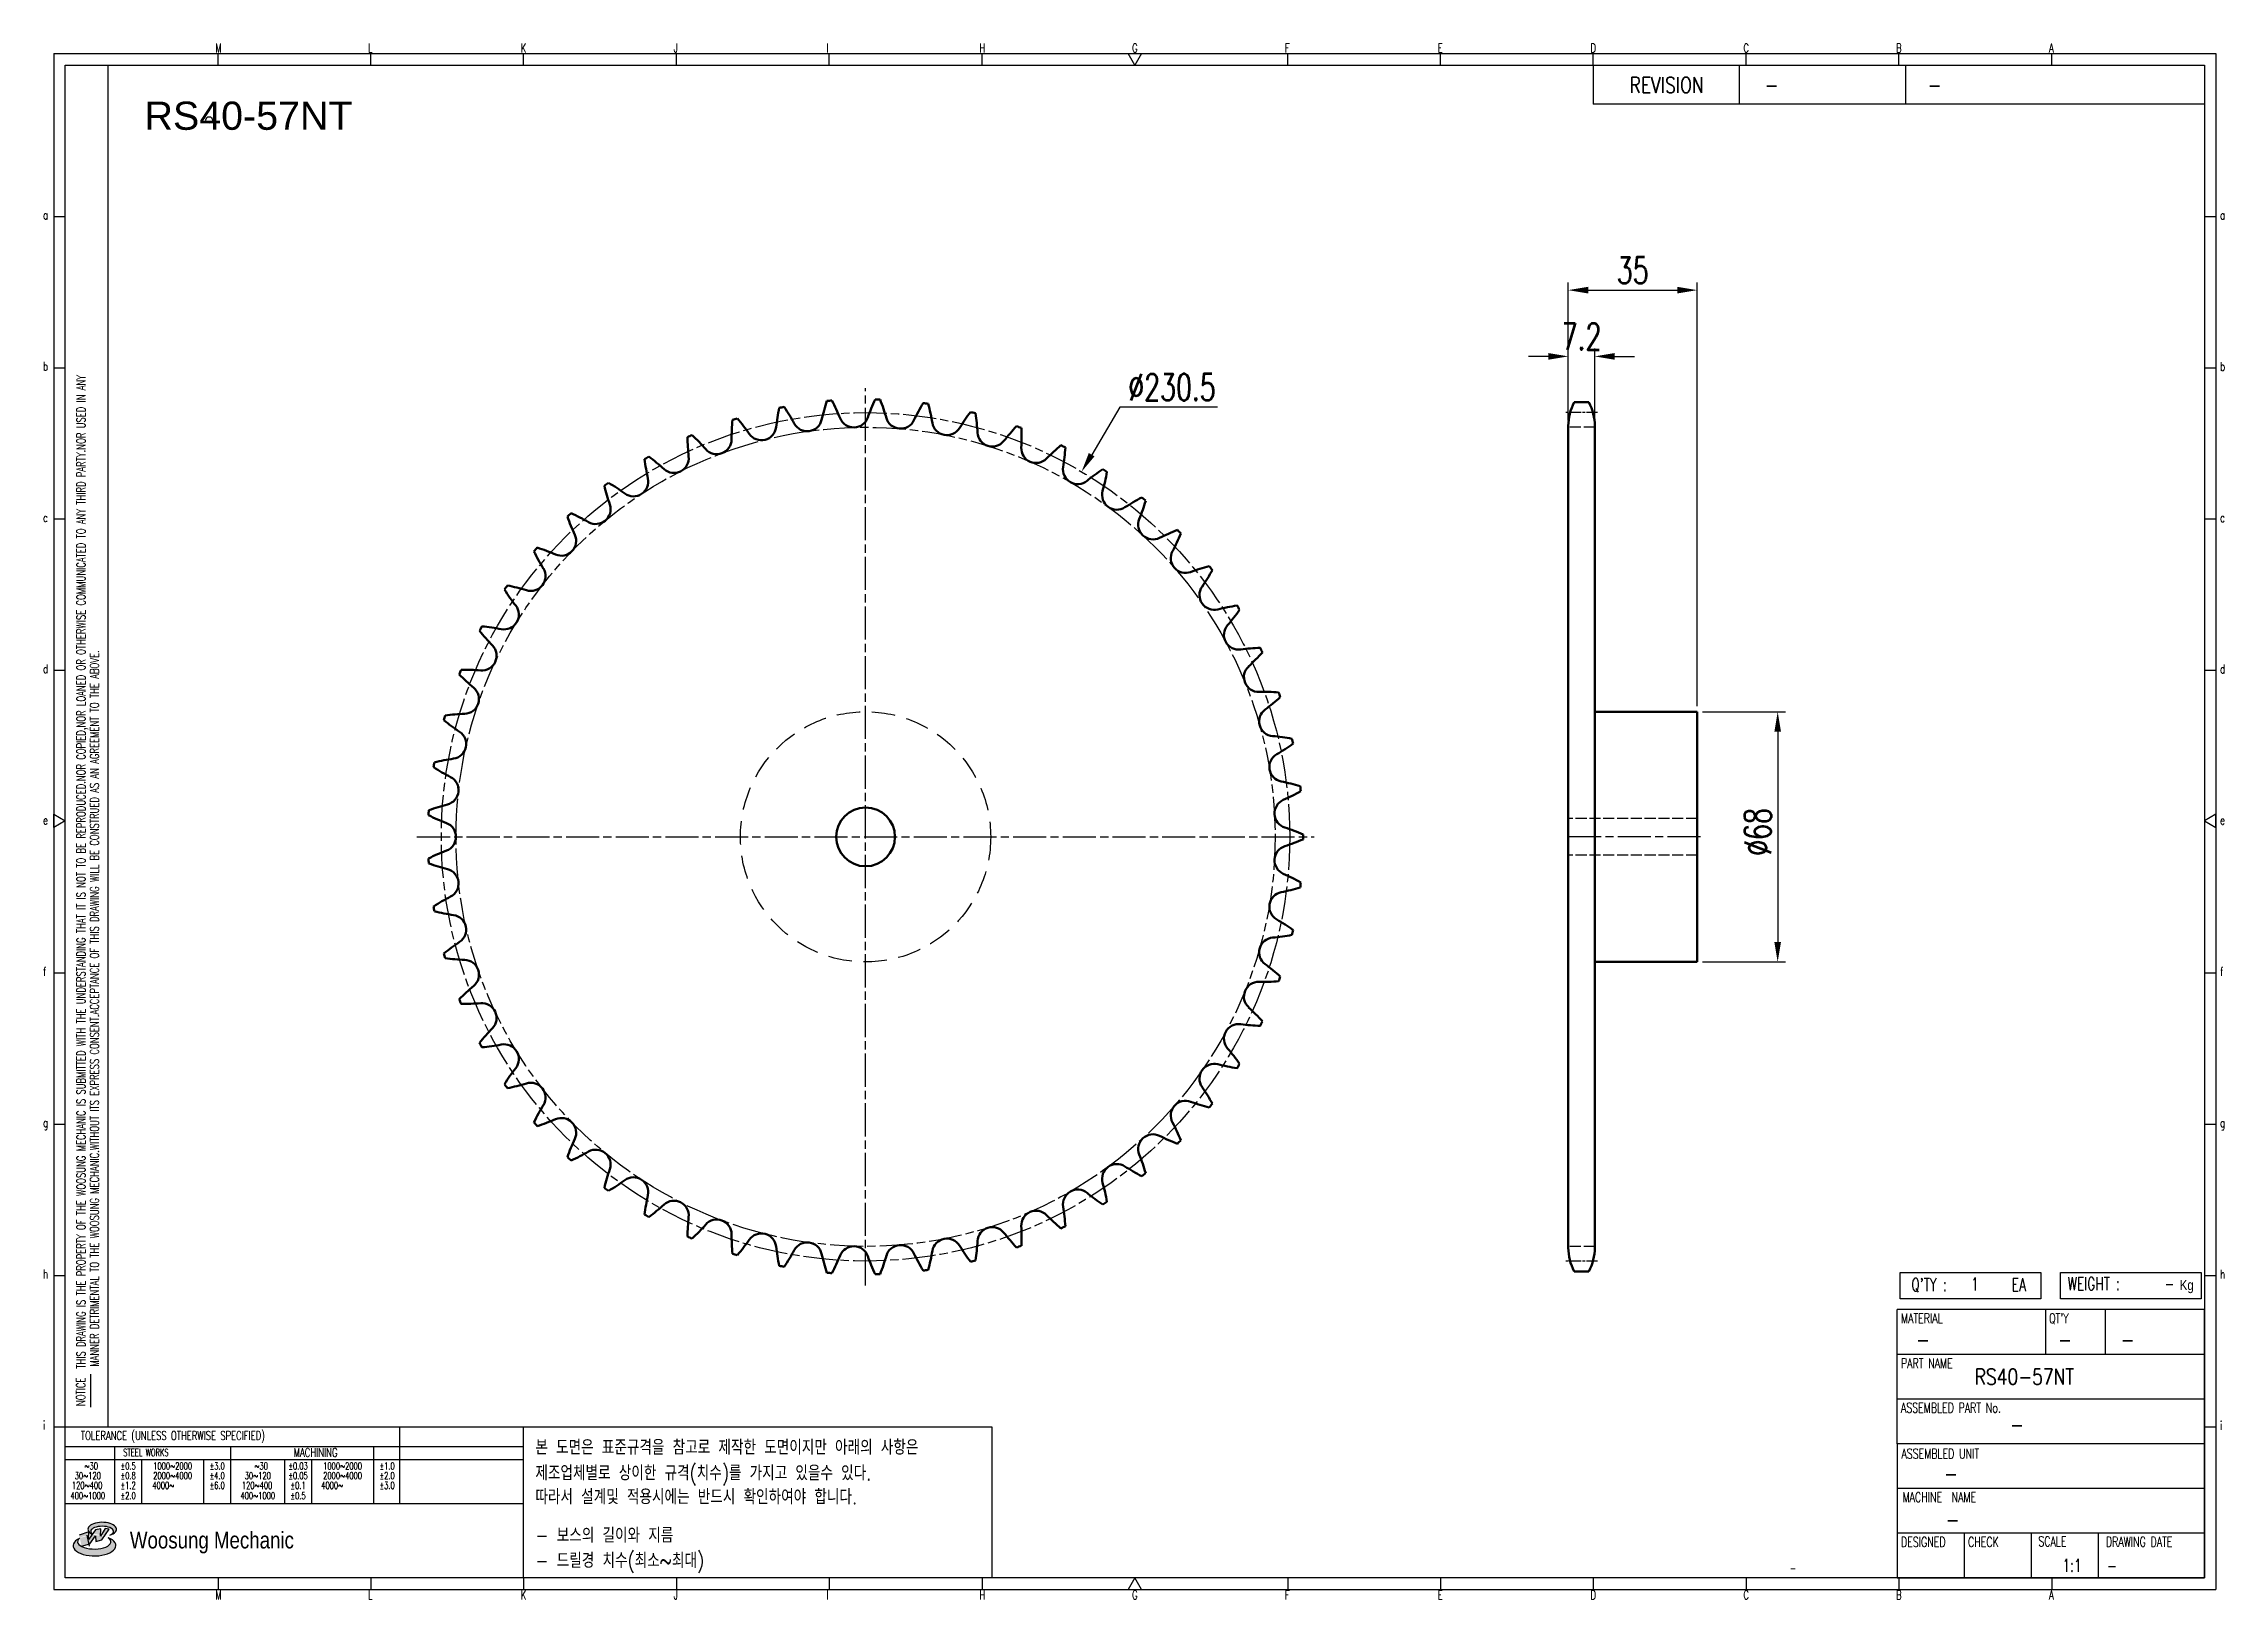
# Model space of a CAD drawing. Header units: millimetres. Extents: x 24040 to 24633, y 29 to 452.
import ezdxf
from ezdxf.enums import TextEntityAlignment as Align

# ---------------------------------------------------------------- set-up
doc = ezdxf.new("R2010")
doc.units = ezdxf.units.MM
for name, pattern in [('AM_ISO02W050', [7.5, 6, -1.5]), ('AM_ISO02W050x2', [3.75, 3, -0.75]), ('AM_ISO08W050', [18, 12, -1.5, 3, -1.5]), ('AM_ISO08W050x2', [9, 6, -0.75, 1.5, -0.75]), ('HIDDEN', [9.525, 6.35, -3.175])]:
    doc.linetypes.add(name, pattern=pattern)
for name, color, linetype, lineweight in [('AM_0N', 7, 'Continuous', 50), ('AM_3N', 6, 'AM_ISO02W050', 25), ('AM_7N', 4, 'AM_ISO08W050', 25)]:
    doc.layers.add(name, color=color, linetype=linetype, lineweight=lineweight)
for name, color, linetype in [('HL', 2, 'HIDDEN'), ('S-DIM', 7, 'Continuous'), ('TITLE', 7, 'Continuous'), ('도면레이아웃', 7, 'Continuous')]:
    doc.layers.add(name, color=color, linetype=linetype)
doc.styles.add('HAN', font='ROMANS.shx', dxfattribs={"width": 0.7, "bigfont": 'whgtxt.shx'})
doc.styles.add('HKD_ST2', font='romans.shx', dxfattribs={"width": 0.7, "height": 4, "bigfont": '@extfont2.shx'})
doc.styles.add('HSG', font='SIMPLEX.shx', dxfattribs={"width": 0.7, "bigfont": 'HSG.shx'})
doc.styles.add('ROMANS', font='romans.shx', dxfattribs={"width": 0.7, "bigfont": 'whgtxt.shx'})
doc.styles.add('SLDTEXTSTYLE4', font='arial.ttf', dxfattribs={"width": 0.8})
doc.styles.get("Standard").update_dxf_attribs({"font": 'arial.ttf'})
doc.dimstyles.new('APP16', dxfattribs={"dimscale": 3, "dimtxt": 2.4, "dimasz": 1.8, "dimexe": 0.7, "dimexo": 0.5, "dimgap": 0.6, "dimtad": 1, "dimtoh": 1, "dimdec": 1, "dimrnd": 0.01, "dimzin": 9, "dimdsep": 46, "dimtxsty": 'HSG', "dimcen": 0, "dimclrd": 1, "dimclre": 1, "dimclrt": 256, "dimazin": 2, "dimtp": 1, "dimtm": 1, "dimtfac": 0.5, "dimtdec": 1, "dimtofl": 0, "dimtmove": 0, "dimatfit": 3, "dimfxl": 0, "dimtvp": 1, "dimtolj": 2, "dimlwd": -1, "dimlwe": -1, "dimarcsym": 0})

# ---------------------------------------------------------------- blocks, each defined once
blk = doc.blocks.new('SUYWSHJH')
at = {"layer": '도면레이아웃'}
h = blk.add_hatch(color=10, dxfattribs=at)
h.paths.add_polyline_path([(1.544, 35.177), (1.554, 34.966), (1.779, 35.034), (2.054, 35.422), (1.908, 35.446), (1.728, 35.167), (1.741, 35.439), (1.547, 35.405), (1.292, 35.041), (1.295, 35.33), (0.943, 35.208), (1.03, 34.8), (1.336, 34.885)])
edge = h.paths.add_edge_path()
edge.add_ellipse((1.795, 35.421), major_axis=(-0.53, 0), ratio=0.487785, start_angle=122.36065, end_angle=403.39574)
edge.add_line((1.411, 35.244), (1.419, 35.261))
edge.add_ellipse((1.798, 35.344), major_axis=(-0.423, 0), ratio=0.444396, start_angle=131.58977, end_angle=386.19408, ccw=False)
edge = h.paths.add_edge_path()
edge.add_ellipse((1.512, 34.815), major_axis=(-0.793, 0), ratio=0.480113, start_angle=314.67633, end_angle=590.85213)
edge.add_ellipse((1.501, 34.958), major_axis=(-0.62, 0), ratio=0.43311, start_angle=331.7024, end_angle=574.42495, ccw=False)
for p, q in [((0, 90.118), (80.15, 90.118)), ((0, 90.118), (0, 33.191)), ((6.089, 89.693), (6.089, 90.118)), ((11.753, 89.693), (11.753, 90.118)), ((17.418, 89.693), (17.418, 90.118)), ((23.082, 89.693), (23.082, 90.118)), ((28.746, 89.693), (28.746, 90.118)), ((34.411, 89.693), (34.411, 90.118)), ((45.739, 89.693), (45.739, 90.118)), ((51.404, 89.693), (51.404, 90.118)), ((57.068, 89.693), (57.068, 90.118)), ((62.732, 89.693), (62.732, 90.118)), ((68.397, 89.693), (68.397, 90.118)), ((74.061, 89.693), (74.061, 90.118)), ((80.15, 90.118), (80.15, 33.191)), ((0, 84.085), (0.425, 84.085)), ((79.725, 84.085), (80.15, 84.085)), ((0, 78.478), (0.425, 78.478)), ((79.725, 78.478), (80.15, 78.478)), ((0, 72.87), (0.425, 72.87)), ((79.725, 72.87), (80.15, 72.87)), ((0, 67.262), (0.425, 67.262)), ((79.725, 67.262), (80.15, 67.262)), ((0, 56.047), (0.425, 56.047)), ((79.725, 56.047), (80.15, 56.047)), ((0, 50.439), (0.425, 50.439)), ((79.725, 50.439), (80.15, 50.439)), ((0, 44.832), (0.425, 44.832)), ((79.725, 44.832), (80.15, 44.832)), ((1.377, 39.947), (1.377, 41.174)), ((0, 39.224), (0.425, 39.224)), ((79.725, 39.224), (80.15, 39.224)), ((0, 33.191), (80.15, 33.191)), ((6.089, 33.616), (6.089, 33.191)), ((11.753, 33.616), (11.753, 33.191)), ((17.418, 33.616), (17.418, 33.191)), ((23.082, 33.616), (23.082, 33.191)), ((28.746, 33.616), (28.746, 33.191)), ((34.411, 33.616), (34.411, 33.191)), ((45.739, 33.616), (45.739, 33.191)), ((51.404, 33.616), (51.404, 33.191)), ((57.068, 33.616), (57.068, 33.191)), ((62.732, 33.616), (62.732, 33.191)), ((68.397, 33.616), (68.397, 33.191)), ((74.061, 33.616), (74.061, 33.191))]:
    blk.add_line(p, q)
at = {"color": 2}
for p, q in [((2.017, 39.224), (2.017, 89.693)), ((0.425, 39.224), (17.418, 39.224)), ((12.816, 39.224), (12.816, 36.382)), ((17.418, 33.616), (17.418, 39.224)), ((0.425, 38.487), (17.418, 38.487)), ((0.425, 38.012), (17.418, 38.012)), ((2.257, 38.487), (2.257, 36.382)), ((3.257, 38.012), (3.257, 36.382)), ((5.557, 38.012), (5.557, 36.382)), ((6.557, 38.5), (6.557, 36.382)), ((8.557, 38.012), (8.557, 36.382)), ((9.557, 38.026), (9.557, 36.382)), ((11.857, 38.487), (11.857, 36.382)), ((0.425, 36.382), (17.418, 36.382))]:
    blk.add_line(p, q, dxfattribs=at)
at = {"color": 6, "ltscale": 0.5}
for p, q in [((57.068, 89.693), (57.068, 88.246)), ((62.47, 89.693), (62.47, 88.246)), ((68.635, 89.693), (68.635, 88.246)), ((79.725, 88.246), (57.068, 88.246)), ((68.336, 38.59), (68.336, 43.563)), ((79.725, 43.563), (68.336, 43.563)), ((73.827, 43.563), (73.827, 41.905)), ((76.037, 43.563), (76.037, 41.905)), ((79.725, 38.59), (79.725, 43.563)), ((79.725, 41.905), (68.336, 41.905)), ((79.725, 40.248), (68.336, 40.248)), ((68.336, 38.59), (68.336, 33.616)), ((79.725, 38.59), (68.336, 38.59)), ((79.725, 33.616), (79.725, 38.59)), ((79.725, 36.932), (68.336, 36.932)), ((79.725, 35.274), (68.336, 35.274)), ((70.822, 33.616), (70.822, 35.274)), ((73.309, 33.616), (73.309, 35.274)), ((75.796, 33.616), (75.796, 35.274)), ((68.336, 33.616), (79.725, 33.616))]:
    blk.add_line(p, q, dxfattribs=at)
for points in [[(40.075, 89.693), (39.83, 90.118), (40.32, 90.118)], [(0.425, 89.693), (79.725, 89.693), (79.725, 33.616), (0.425, 33.616)], [(0.425, 61.679), (0, 61.433), (0, 61.924)], [(79.725, 61.679), (80.15, 61.433), (80.15, 61.924)], [(40.075, 33.616), (39.83, 33.191), (40.32, 33.191)]]:
    blk.add_lwpolyline(points, close=True)
at = {"layer": 'TITLE', "color": 20}
for p, q in [((68.449, 43.961), (68.449, 44.936)), ((68.449, 44.936), (73.654, 44.936)), ((73.654, 44.936), (73.654, 43.961)), ((74.39, 43.961), (74.39, 44.936)), ((74.39, 44.936), (79.595, 44.936)), ((79.595, 44.936), (79.595, 43.961)), ((73.654, 43.961), (68.449, 43.961)), ((79.595, 43.961), (74.39, 43.961))]:
    blk.add_line(p, q, dxfattribs=at)
at = {"layer": '도면레이아웃'}
for p, q in [((1.295, 35.33), (0.943, 35.208)), ((1.03, 34.8), (1.336, 34.885)), ((1.224, 35.208), (1.311, 34.8)), ((1.224, 35.208), (1.224, 35.208)), ((1.547, 35.405), (1.292, 35.041)), ((1.292, 35.041), (1.295, 35.33)), ((1.336, 34.885), (1.544, 35.177)), ((1.419, 35.261), (1.411, 35.244)), ((1.544, 35.177), (1.554, 34.966)), ((1.741, 35.439), (1.547, 35.405)), ((1.554, 34.966), (1.779, 35.034)), ((1.908, 35.446), (1.728, 35.167)), ((1.728, 35.167), (1.741, 35.439)), ((1.779, 35.034), (2.054, 35.422)), ((2.054, 35.422), (1.908, 35.446))]:
    blk.add_line(p, q, dxfattribs=at)
for centre, major_axis, ratio, start_param, end_param in [((1.795, 35.421), (-0.53, 0), 0.487785, 2.135596, 7.040584), ((1.512, 34.815), (-0.793, 0), 0.480113, 5.492138, 10.312315), ((1.501, 34.958), (-0.62, 0), 0.43311, 5.789299, 10.025607), ((1.798, 35.344), (-0.423, 0), 0.444396, 2.296675, 6.740358)]:
    blk.add_ellipse(centre, major_axis=major_axis, ratio=ratio, start_param=start_param, end_param=end_param, dxfattribs=at)
at = {"color": 4, "style": 'HKD_ST2', "width": 0.7}
for s, p in [('M', (5.988, 90.164)), ('L', (11.652, 90.164)), ('K', (17.316, 90.164)), ('J', (22.981, 90.164)), ('I', (28.645, 90.164)), ('H', (34.309, 90.164)), ('G', (39.974, 90.164)), ('F', (45.638, 90.164)), ('E', (51.302, 90.164)), ('D', (56.967, 90.164)), ('C', (62.631, 90.164)), ('B', (68.295, 90.164)), ('A', (73.96, 90.164)), ('a', (-0.395, 83.976)), ('a', (80.305, 83.97)), ('b', (-0.395, 78.368)), ('b', (80.305, 78.362)), ('c', (-0.395, 72.76)), ('c', (80.305, 72.754)), ('d', (-0.395, 67.153)), ('d', (80.305, 67.147)), ('e', (-0.395, 61.545)), ('e', (80.305, 61.539)), ('f', (-0.395, 55.937)), ('f', (80.305, 55.931)), ('g', (-0.395, 50.33)), ('g', (80.305, 50.324)), ('h', (-0.395, 44.722)), ('h', (80.305, 44.716)), ('i', (-0.395, 39.114)), ('i', (80.305, 39.108)), ('M', (5.988, 32.824)), ('L', (11.652, 32.824)), ('K', (17.316, 32.824)), ('J', (22.981, 32.824)), ('I', (28.645, 32.824)), ('H', (34.309, 32.824)), ('G', (39.974, 32.824)), ('F', (45.638, 32.824)), ('E', (51.302, 32.824)), ('D', (56.967, 32.824)), ('C', (62.631, 32.824)), ('B', (68.295, 32.824)), ('A', (73.96, 32.824))]:
    blk.add_text(s, height=0.326, dxfattribs=at).set_placement(p)
for s, height, style, width, p in [('REVISION', 0.5806, 'HAN', 0.8, (58.415, 88.664)), ('-', 0.581, 'HAN', 0.8, (63.426, 88.664)), ('-', 0.581, 'HAN', 0.8, (69.468, 88.664)), ("Q'TY : ", 0.4746, 'HKD_ST2', 0.7, (68.857, 44.253)), ('1', 0.475, 'HKD_ST2', 0.7, (71.071, 44.275)), ('EA', 0.4746, 'HKD_ST2', 0.7, (72.578, 44.253)), ('WEIGHT : ', 0.4746, 'HKD_ST2', 0.7, (74.65, 44.286)), ('-', 0.581, 'HAN', 0.8, (69.029, 42.157)), ('-', 0.581, 'HAN', 0.8, (74.289, 42.157)), ('-', 0.581, 'HAN', 0.8, (76.623, 42.157)), ('-', 0.581, 'HAN', 0.8, (72.515, 39.013)), ('-', 0.581, 'HAN', 0.8, (70.067, 37.189)), ('-', 0.581, 'HAN', 0.8, (70.126, 35.48)), ('1:1', 0.4746, 'HKD_ST2', 0.7, (74.458, 33.848)), ('-', 0.475, 'HKD_ST2', 0.7, (76.112, 33.837))]:
    blk.add_text(s, height=height, dxfattribs=dict(style=style, width=width)).set_placement(p)
at = {"color": 6, "style": 'HKD_ST2', "width": 0.7}
for s, p in [(' THIS DRAWING IS THE PROPERTY OF THE WOOSUNG MECHANIC IS SUBMITTED WITH THE UNDERSTANDING THAT IT IS NOT TO BE REPRODUCED.NOR COPIED,NOR LOANED OR OTHERWISE COMMUNICATED TO ANY THIRD PARTY.NOR USED IN ANY', (1.173, 41.217)), ('MANNER DETRIMENTAL TO THE WOOSUNG MECHANIC.WITHOUT ITS EXPRESS CONSENT.ACCEPTANCE OF THIS DRAWING WILL BE CONSTRUED AS AN AGREEMENT TO THE ABOVE.', (1.672, 41.447))]:
    blk.add_text(s, height=0.326266, rotation=90, dxfattribs=at).set_placement(p)
at = {"style": 'HKD_ST2', "width": 0.7}
blk.add_text('-', height=0.475, dxfattribs=at).set_placement((78.613, 44.286), align=Align.RIGHT)
at = {"color": 4, "style": 'HKD_ST2', "width": 0.7}
for s, height, p in [('MATERIAL', 0.3651, (68.474, 43.425)), ("QT'Y", 0.3651, (73.965, 43.425)), ('PART NAME', 0.3651, (68.474, 41.756)), ('ASSEMBLED PART No.', 0.36511, (68.474, 40.109)), ('ASSEMBLED UNIT', 0.36511, (68.49, 38.408)), ('MACHINE  NAME', 0.36511, (68.532, 36.794)), ('DESIGNED', 0.3651, (68.474, 35.136)), ('CHECK', 0.3651, (70.961, 35.136)), ('SCALE', 0.3651, (73.566, 35.153)), ('DRAWING DATE', 0.36511, (76.071, 35.141))]:
    blk.add_text(s, height=height, dxfattribs=at).set_placement(p, align=Align.TOP_LEFT)
at = {"style": 'HKD_ST2', "width": 0.7}
blk.add_text('NOTICE', height=0.3263, rotation=90, dxfattribs=at).set_placement((1.163, 39.988))
for s, height, style, width, p in [('TOLERANCE (UNLESS OTHERWISE SPECIFIED)', 0.32627, 'HKD_ST2', 0.7, (4.417, 38.896)), ('-', 0.326, 'ROMANS', 0.65, (64.469, 33.975))]:
    blk.add_text(s, height=height, dxfattribs=dict(style=style, width=width)).set_placement(p, align=Align.MIDDLE_CENTER)
at = {"color": 4, "style": 'HKD_ST2', "width": 0.7}
for s, height, p in [('STEEL WORKS', 0.26101, (3.416, 38.268)), ('MACHINING', 0.3263, (9.707, 38.27)), ('%%P0.5', 0.261, (2.757, 37.762)), ('%%P0.8', 0.261, (2.757, 37.411)), ('%%P3.0', 0.261, (6.057, 37.762)), ('%%P4.0', 0.261, (6.057, 37.411)), ('%%P0.03', 0.261, (9.057, 37.762)), ('%%P0.05', 0.261, (9.057, 37.411)), ('%%P1.0', 0.261, (12.357, 37.762)), ('%%P2.0', 0.261, (12.357, 37.411)), ('%%P1.2', 0.261, (2.757, 37.045)), ('%%P2.0', 0.261, (2.757, 36.67)), ('%%P6.0', 0.261, (6.057, 37.045)), ('%%P0.1', 0.261, (9.057, 37.045)), ('%%P0.5', 0.261, (9.057, 36.67)), ('%%P3.0', 0.261, (12.357, 37.045))]:
    blk.add_text(s, height=height, dxfattribs=at).set_placement(p, align=Align.MIDDLE)
for s, height, p in [('30%%126120', 0.261, (1.263, 37.411)), ('%%12630', 0.261, (1.389, 37.762)), ('2000%%1264000', 0.26101, (4.407, 37.411)), ('1000%%1262000', 0.26101, (4.407, 37.762)), ('30%%126120', 0.261, (7.563, 37.411)), ('%%12630', 0.261, (7.689, 37.762)), ('2000%%1264000', 0.26101, (10.707, 37.411)), ('1000%%1262000', 0.26101, (10.707, 37.762)), ('400%%1261000', 0.26101, (1.263, 36.67)), ('120%%126400', 0.26101, (1.237, 37.045)), ('4000%%126', 0.261, (4.061, 37.045)), ('400%%1261000', 0.26101, (7.563, 36.67)), ('120%%126400', 0.26101, (7.537, 37.045)), ('4000%%126', 0.261, (10.321, 37.045))]:
    blk.add_text(s, height=height, dxfattribs=at).set_placement(p, align=Align.MIDDLE_CENTER)
at = {"color": 1, "style": 'SLDTEXTSTYLE4', "width": 0.8}
blk.add_text('Woosung Mechanic', height=0.61957, dxfattribs=at).set_placement((2.822, 34.711))
at = {"layer": 'TITLE', "width": 0.8}
blk.add_text('Kg', height=0.3789, dxfattribs=at).set_placement((78.807, 44.286))
blk = doc.blocks.new('*D2')
at = {"layer": 'Defpoints', "color": 0, "transparency": 16777216}
for p in [(24322.16, 335.38), (24204.77, 136.96)]:
    blk.add_point(p, dxfattribs=at)
at = {"layer": 'S-DIM', "color": 1, "transparency": 16777216}
for p, q in [((24332.57, 352.97), (24324.91, 340.02)), ((24359.09, 352.97), (24332.57, 352.97))]:
    blk.add_line(p, q, dxfattribs=at)
blk.add_solid([(24324.13, 340.48), (24325.68, 339.57), (24322.16, 335.38)], dxfattribs=at)
at = {"layer": 'S-DIM', "transparency": 16777216, "insert": (24346.73, 358.37), "char_height": 7.2, "attachment_point": 5, "style": 'HSG'}
blk.add_mtext('\\A2;∅230.5', dxfattribs=at)
blk = doc.blocks.new('*D3')
at = {"layer": 'Defpoints', "color": 0, "transparency": 16777216}
for p in [(24461.63, 366.73), (24454.43, 347.85), (24461.63, 347.47)]:
    blk.add_point(p, dxfattribs=at)
at = {"layer": 'S-DIM', "color": 1, "transparency": 16777216}
for p, q in [((24454.43, 349.35), (24454.43, 368.83)), ((24461.63, 348.97), (24461.63, 368.83)), ((24449.03, 366.73), (24443.63, 366.73)), ((24467.03, 366.73), (24472.43, 366.73))]:
    blk.add_line(p, q, dxfattribs=at)
for points in [[(24449.03, 367.63), (24449.03, 365.83), (24454.43, 366.73)], [(24467.03, 367.63), (24467.03, 365.83), (24461.63, 366.73)]]:
    blk.add_solid(points, dxfattribs=at)
at = {"layer": 'S-DIM', "transparency": 16777216, "insert": (24458.03, 372.13), "char_height": 7.2, "attachment_point": 5, "style": 'HSG'}
blk.add_mtext('\\A2;7.2', dxfattribs=at)
blk = doc.blocks.new('*D4')
at = {"layer": 'Defpoints', "color": 0, "transparency": 16777216}
for p in [(24489.43, 384.73), (24454.43, 347.85), (24489.43, 270.17)]:
    blk.add_point(p, dxfattribs=at)
at = {"layer": 'S-DIM', "color": 1, "transparency": 16777216}
for p, q in [((24454.43, 349.35), (24454.43, 386.83)), ((24489.43, 271.67), (24489.43, 386.83)), ((24459.83, 384.73), (24484.03, 384.73))]:
    blk.add_line(p, q, dxfattribs=at)
for points in [[(24459.83, 385.63), (24459.83, 383.83), (24454.43, 384.73)], [(24484.03, 385.63), (24484.03, 383.83), (24489.43, 384.73)]]:
    blk.add_solid(points, dxfattribs=at)
at = {"layer": 'S-DIM', "transparency": 16777216, "insert": (24471.93, 390.13), "char_height": 7.2, "attachment_point": 5, "style": 'HSG'}
blk.add_mtext('\\A2;35', dxfattribs=at)
blk = doc.blocks.new('*D5')
at = {"layer": 'Defpoints', "color": 0, "transparency": 16777216}
for p in [(24489.43, 270.17), (24489.43, 202.17), (24511.33, 202.17)]:
    blk.add_point(p, dxfattribs=at)
at = {"layer": 'S-DIM', "color": 1, "transparency": 16777216}
for p, q in [((24490.93, 270.17), (24513.43, 270.17)), ((24511.33, 264.77), (24511.33, 207.57)), ((24490.93, 202.17), (24513.43, 202.17))]:
    blk.add_line(p, q, dxfattribs=at)
for points in [[(24510.43, 264.77), (24512.23, 264.77), (24511.33, 270.17)], [(24510.43, 207.57), (24512.23, 207.57), (24511.33, 202.17)]]:
    blk.add_solid(points, dxfattribs=at)
at = {"layer": 'S-DIM', "transparency": 16777216, "insert": (24505.93, 237.51), "char_height": 7.2, "attachment_point": 5, "rotation": 90, "style": 'HSG'}
blk.add_mtext('\\A2;%%c68', dxfattribs=at)

msp = doc.modelspace()

# ---------------------------------------------------------------- linework, layer by layer
at = {"color": 4}
msp.add_lwpolyline([(24170.54, 75.88), (24297.81, 75.88), (24297.81, 34.77), (24170.54, 34.77)], close=True, dxfattribs=at)
msp.add_circle((24085.11, 430.97), 0.886)
at = {"layer": 'AM_0N'}
for p, q in [((24456.05, 354.25), (24460.02, 354.25)), ((24454.43, 347.85), (24454.43, 124.5)), ((24461.63, 347.85), (24461.63, 124.5)), ((24461.63, 270.17), (24489.43, 270.17)), ((24489.43, 270.17), (24489.43, 202.17)), ((24461.63, 202.17), (24489.43, 202.17)), ((24456.05, 118.1), (24460.02, 118.1))]:
    msp.add_line(p, q, dxfattribs=at)
msp.add_circle((24263.46, 236.17), 8, dxfattribs=at)
for centre, radius, start, end in [((24263.46, 236.17), 118.91, 107.04149, 107.69535), ((24185.76, 313.37), 56.29, 35, 40.4132), ((24295.06, 341.04), 56.29, 168.00785, 173.42105), ((24263.46, 236.17), 118.91, 100.7257, 101.37956), ((24194.72, 321.44), 56.29, 28.68421, 34.09742), ((24306.4, 336.93), 56.29, 161.69206, 167.10526), ((24263.46, 236.17), 118.91, 94.40992, 95.06377), ((24204.52, 328.49), 56.29, 22.36842, 27.78163), ((24260.28, 351.44), 4.01, 202.36842, 340.78947), ((24317.23, 331.6), 56.29, 155.37627, 160.78947), ((24263.46, 236.17), 118.91, 88.09413, 88.74798), ((24215.03, 334.41), 56.29, 16.05263, 21.46584), ((24272.98, 351.09), 4.01, 196.05263, 334.47368), ((24327.4, 325.1), 56.29, 149.06048, 154.47368), ((24263.46, 236.17), 118.91, 81.77834, 82.43219), ((24226.14, 339.14), 56.29, 9.73684, 15.15005), ((24336.79, 317.53), 56.29, 142.74469, 148.15789), ((24263.46, 236.17), 118.91, 75.46255, 76.1164), ((24237.69, 342.62), 56.29, 3.42105, 8.83426), ((24467.93, 347.85), 13.5, 151.70092, 180), ((24448.13, 347.85), 13.5, 0, 28.29908), ((24263.46, 236.17), 118.91, 113.35728, 114.01114), ((24271.36, 345.41), 56.29, 180.63943, 186.05263), ((24177.74, 304.35), 56.29, 41.31579, 46.72899), ((24223.03, 344.16), 4.01, 221.31579, 359.73684), ((24283.33, 343.88), 56.29, 174.32364, 179.73684), ((24235.15, 347.95), 4.01, 215, 353.42105), ((24247.62, 350.39), 4.01, 208.68421, 347.10526), ((24285.57, 349.34), 4.01, 189.73684, 328.15789), ((24297.88, 346.22), 4.01, 183.42105, 321.84211), ((24345.3, 308.97), 56.29, 136.4289, 141.84211), ((24263.46, 236.17), 118.91, 69.14676, 69.80061), ((24249.56, 344.81), 56.29, 357.10526, 2.51847), ((24263.46, 236.17), 118.91, 119.67307, 120.32693), ((24259.29, 345.62), 56.29, 186.95522, 192.36842), ((24170.76, 294.5), 56.29, 47.63158, 53.04478), ((24211.4, 339.06), 4.01, 227.63158, 6.05263), ((24309.78, 341.77), 4.01, 177.10526, 315.52632), ((24352.81, 299.52), 56.29, 130.11311, 135.52632), ((24263.46, 236.17), 118.91, 62.83097, 63.48482), ((24261.59, 345.68), 56.29, 350.78947, 356.20268), ((24263.46, 236.17), 118.91, 125.98886, 126.64272), ((24164.9, 283.95), 56.29, 53.94737, 59.36057), ((24200.39, 332.7), 4.01, 233.94737, 12.36842), ((24321.12, 336.03), 4.01, 170.78947, 309.21053), ((24359.24, 289.31), 56.29, 123.79732, 129.21053), ((24273.65, 345.22), 56.29, 344.47368, 349.88689), ((24263.46, 236.17), 118.91, 56.51518, 57.16903), ((24190.16, 325.18), 4.01, 240.26316, 18.68421), ((24247.28, 344.5), 56.29, 193.27101, 198.68421), ((24331.75, 329.08), 4.01, 164.47368, 302.89474), ((24364.5, 278.45), 56.29, 117.48153, 122.89474), ((24285.59, 343.44), 56.29, 338.15789, 343.5711), ((24263.46, 236.17), 118.91, 50.19939, 50.85324), ((24263.46, 236.17), 118.91, 132.30465, 132.95851), ((24235.46, 342.06), 56.29, 199.5868, 205), ((24160.25, 272.82), 56.29, 60.26316, 65.67636), ((24341.56, 321.01), 4.01, 158.15789, 296.57895), ((24263.46, 236.17), 118.91, 138.62044, 139.2743), ((24156.84, 261.24), 56.29, 66.57895, 71.99215), ((24180.81, 316.58), 4.01, 246.57895, 25), ((24368.54, 267.08), 56.29, 111.16574, 116.57895), ((24297.25, 340.36), 56.29, 331.84211, 337.25531), ((24263.46, 236.17), 118.91, 43.8836, 44.53745), ((24172.47, 307), 4.01, 252.89474, 31.31579), ((24223.98, 338.34), 56.29, 205.90258, 211.31579), ((24350.42, 311.9), 4.01, 151.84211, 290.26316), ((24371.3, 255.33), 56.29, 104.84995, 110.26316), ((24308.51, 336.01), 56.29, 325.52632, 330.93952), ((24263.46, 236.17), 118.91, 37.56781, 38.22166), ((24263.46, 236.17), 118.91, 144.93623, 145.59008), ((24212.98, 333.37), 56.29, 212.21837, 217.63158), ((24154.73, 249.36), 56.29, 72.89474, 78.30794), ((24358.22, 301.88), 4.01, 145.52632, 283.94737), ((24165.23, 296.56), 4.01, 259.21053, 37.63158), ((24372.76, 243.35), 56.29, 98.53416, 103.94737), ((24319.22, 330.45), 56.29, 319.21053, 324.62373), ((24263.46, 236.17), 118.91, 31.25202, 31.90587), ((24263.46, 236.17), 118.91, 151.25202, 151.90587), ((24202.6, 327.23), 56.29, 218.53416, 223.94737), ((24153.94, 237.32), 56.29, 79.21053, 84.62373), ((24364.87, 291.05), 4.01, 139.21053, 277.63158), ((24159.18, 285.38), 4.01, 265.52632, 43.94737), ((24372.88, 231.29), 56.29, 92.21837, 97.63158), ((24329.25, 323.74), 56.29, 312.89474, 318.30794), ((24263.46, 236.17), 118.91, 24.93623, 25.59008), ((24263.46, 236.17), 118.91, 157.56781, 158.22166), ((24192.95, 319.98), 56.29, 224.84995, 230.26316), ((24154.48, 225.27), 56.29, 85.52632, 90.93952), ((24370.3, 279.56), 4.01, 132.89474, 271.31579), ((24154.4, 273.61), 4.01, 271.84211, 50.26316), ((24371.68, 219.28), 56.29, 85.90258, 91.31579), ((24338.49, 315.97), 56.29, 306.57895, 311.99215), ((24263.46, 236.17), 118.91, 18.62044, 19.2743), ((24263.46, 236.17), 118.91, 163.8836, 164.53745), ((24184.16, 311.72), 56.29, 231.16574, 236.57895), ((24156.34, 213.34), 56.29, 91.84211, 97.25531), ((24374.42, 267.55), 4.01, 126.57895, 265), ((24150.94, 261.39), 4.01, 278.15789, 56.57895), ((24369.17, 207.48), 56.29, 79.5868, 85), ((24346.81, 307.23), 56.29, 300.26316, 305.67636), ((24263.46, 236.17), 118.91, 12.30465, 12.95851), ((24263.46, 236.17), 118.91, 170.19939, 170.85324), ((24176.33, 302.53), 56.29, 237.48153, 242.89474), ((24159.5, 201.7), 56.29, 98.15789, 103.5711), ((24377.2, 255.15), 4.01, 120.26316, 258.68421), ((24148.85, 248.86), 4.01, 284.47368, 62.89474), ((24365.37, 196.02), 56.29, 73.27101, 78.68421), ((24263.46, 236.17), 118.91, 5.98886, 6.64272), ((24263.46, 236.17), 118.91, 176.51518, 177.16903), ((24163.92, 190.47), 56.29, 104.47368, 109.88689), ((24378.6, 242.52), 4.01, 113.94737, 252.36842), ((24354.12, 297.63), 56.29, 293.94737, 299.36057), ((24169.55, 292.55), 56.29, 243.79732, 249.21053), ((24148.15, 236.17), 4.01, 290.78947, 69.21053), ((24360.33, 185.05), 56.29, 66.95522, 72.36842), ((24169.55, 179.8), 56.29, 110.78947, 116.20268), ((24378.6, 229.82), 4.01, 107.63158, 246.05263), ((24360.33, 287.29), 56.29, 287.63158, 293.04478), ((24263.46, 236.17), 118.91, 359.67307, 0.32693), ((24263.46, 236.17), 118.91, 182.83097, 183.48482), ((24163.92, 281.87), 56.29, 250.11311, 255.52632), ((24148.85, 223.49), 4.01, 297.10526, 75.52632), ((24354.12, 174.71), 56.29, 60.63943, 66.05263), ((24176.33, 169.81), 56.29, 117.10526, 122.51847), ((24377.2, 217.19), 4.01, 101.31579, 239.73684), ((24365.37, 276.32), 56.29, 281.31579, 286.72899), ((24263.46, 236.17), 118.91, 353.35728, 354.01114), ((24263.46, 236.17), 118.91, 189.14676, 189.80061), ((24159.5, 270.64), 56.29, 256.4289, 261.84211), ((24150.94, 210.95), 4.01, 303.42105, 81.84211), ((24346.81, 165.11), 56.29, 54.32364, 59.73684), ((24184.16, 160.62), 56.29, 123.42105, 128.83426), ((24374.42, 204.79), 4.01, 95, 233.42105), ((24369.17, 264.87), 56.29, 275, 280.4132), ((24263.46, 236.17), 118.91, 347.04149, 347.69535), ((24263.46, 236.17), 118.91, 195.46255, 196.1164), ((24156.34, 259), 56.29, 262.74469, 268.15789), ((24154.4, 198.73), 4.01, 309.73684, 88.15789), ((24338.49, 156.37), 56.29, 48.00785, 53.42105), ((24192.95, 152.36), 56.29, 129.73684, 135.15005), ((24370.3, 192.78), 4.01, 88.68421, 227.10526), ((24371.68, 253.06), 56.29, 268.68421, 274.09742), ((24263.46, 236.17), 118.91, 340.7257, 341.37956), ((24263.46, 236.17), 118.91, 201.77834, 202.43219), ((24154.48, 247.08), 56.29, 269.06048, 274.47368), ((24159.18, 186.96), 4.01, 316.05263, 94.47368), ((24329.25, 148.6), 56.29, 41.69206, 47.10526), ((24202.6, 145.11), 56.29, 136.05263, 141.46584), ((24364.87, 181.29), 4.01, 82.36842, 220.78947), ((24372.88, 241.06), 56.29, 262.36842, 267.78163), ((24263.46, 236.17), 118.91, 334.40992, 335.06377), ((24263.46, 236.17), 118.91, 208.09413, 208.74798), ((24153.94, 235.02), 56.29, 275.37627, 280.78947), ((24165.23, 175.79), 4.01, 322.36842, 100.78947), ((24319.22, 141.9), 56.29, 35.37627, 40.78947), ((24212.98, 138.97), 56.29, 142.36842, 147.78163), ((24358.22, 170.47), 4.01, 76.05263, 214.47368), ((24372.76, 228.99), 56.29, 256.05263, 261.46584), ((24263.46, 236.17), 118.91, 328.09413, 328.74798), ((24263.46, 236.17), 118.91, 214.40992, 215.06377), ((24154.73, 222.98), 56.29, 281.69206, 287.10526), ((24172.47, 165.35), 4.01, 328.68421, 107.10526), ((24308.51, 136.33), 56.29, 29.06048, 34.47368), ((24223.98, 134), 56.29, 148.68421, 154.09742), ((24350.42, 160.44), 4.01, 69.73684, 208.15789), ((24371.3, 217.01), 56.29, 249.73684, 255.15005), ((24263.46, 236.17), 118.91, 321.77834, 322.43219), ((24263.46, 236.17), 118.91, 220.7257, 221.37956), ((24156.84, 211.1), 56.29, 288.00785, 293.42105), ((24180.81, 155.76), 4.01, 335, 113.42105), ((24341.56, 151.33), 4.01, 63.42105, 201.84211), ((24368.54, 205.26), 56.29, 243.42105, 248.83426), ((24297.25, 131.98), 56.29, 22.74469, 28.15789), ((24235.46, 130.28), 56.29, 155, 160.4132), ((24263.46, 236.17), 118.91, 227.04149, 227.69535), ((24160.25, 199.52), 56.29, 294.32364, 299.73684), ((24190.16, 147.16), 4.01, 341.31579, 119.73684), ((24285.59, 128.9), 56.29, 16.4289, 21.84211), ((24263.46, 236.17), 118.91, 315.46255, 316.1164), ((24247.28, 127.84), 56.29, 161.31579, 166.72899), ((24164.9, 188.39), 56.29, 300.63943, 306.05263), ((24200.39, 139.64), 4.01, 347.63158, 126.05263), ((24331.75, 143.26), 4.01, 57.10526, 195.52632), ((24364.5, 193.89), 56.29, 237.10526, 242.51847), ((24263.46, 236.17), 118.91, 309.14676, 309.80061), ((24263.46, 236.17), 118.91, 233.35728, 234.01114), ((24259.29, 126.72), 56.29, 167.63158, 173.04478), ((24211.4, 133.28), 4.01, 353.94737, 132.36842), ((24321.12, 136.31), 4.01, 50.78947, 189.21053), ((24359.24, 183.03), 56.29, 230.78947, 236.20268), ((24273.65, 127.12), 56.29, 10.11311, 15.52632), ((24263.46, 236.17), 118.91, 302.83097, 303.48482), ((24263.46, 236.17), 118.91, 239.67307, 240.32693), ((24170.76, 177.84), 56.29, 306.95522, 312.36842), ((24271.36, 126.93), 56.29, 173.94737, 179.36057), ((24177.74, 167.99), 56.29, 313.27101, 318.68421), ((24223.03, 128.18), 4.01, 0.26316, 138.68421), ((24309.78, 130.57), 4.01, 44.47368, 182.89474), ((24352.81, 172.82), 56.29, 224.47368, 229.88689), ((24263.46, 236.17), 118.91, 296.51518, 297.16903), ((24261.59, 126.66), 56.29, 3.79732, 9.21053), ((24263.46, 236.17), 118.91, 245.98886, 246.64272), ((24283.33, 128.46), 56.29, 180.26316, 185.67636), ((24185.76, 158.98), 56.29, 319.5868, 325), ((24235.15, 124.39), 4.01, 6.57895, 145), ((24295.06, 131.3), 56.29, 186.57895, 191.99215), ((24247.62, 121.95), 4.01, 12.89474, 151.31579), ((24260.28, 120.9), 4.01, 19.21053, 157.63158), ((24272.98, 121.25), 4.01, 25.52632, 163.94737), ((24285.57, 123), 4.01, 31.84211, 170.26316), ((24336.79, 154.81), 56.29, 211.84211, 217.25531), ((24237.69, 129.72), 56.29, 351.16574, 356.57895), ((24297.88, 126.12), 4.01, 38.15789, 176.57895), ((24345.3, 163.37), 56.29, 218.15789, 223.5711), ((24263.46, 236.17), 118.91, 290.19939, 290.85324), ((24249.56, 127.53), 56.29, 357.48153, 2.89474), ((24467.93, 124.5), 13.5, 180, 208.29908), ((24448.13, 124.5), 13.5, 331.70092, 0), ((24263.46, 236.17), 118.91, 252.30465, 252.95851), ((24263.46, 236.17), 118.91, 258.62044, 259.2743), ((24194.72, 150.9), 56.29, 325.90258, 331.31579), ((24306.4, 135.41), 56.29, 192.89474, 198.30794), ((24204.52, 143.85), 56.29, 332.21837, 337.63158), ((24317.23, 140.75), 56.29, 199.21053, 204.62373), ((24215.03, 137.93), 56.29, 338.53416, 343.94737), ((24327.4, 147.24), 56.29, 205.52632, 210.93952), ((24226.14, 133.2), 56.29, 344.84995, 350.26316), ((24263.46, 236.17), 118.91, 283.8836, 284.53745), ((24263.46, 236.17), 118.91, 264.93623, 265.59008), ((24263.46, 236.17), 118.91, 271.25202, 271.90587), ((24263.46, 236.17), 118.91, 277.56781, 278.22166)]:
    msp.add_arc(centre, radius, start, end, dxfattribs=at)
at = {"layer": 'AM_3N', "linetype": 'AM_ISO02W050x2'}
for p, q in [((24461.63, 347.47), (24454.43, 347.47)), ((24461.63, 124.87), (24454.43, 124.87))]:
    msp.add_line(p, q, dxfattribs=at)
at = {"layer": 'AM_3N', "color": 2, "linetype": 'AM_ISO02W050x2'}
for p, q in [((24489.43, 241.17), (24454.43, 241.17)), ((24489.43, 231.17), (24454.43, 231.17))]:
    msp.add_line(p, q, dxfattribs=at)
at = {"layer": 'AM_7N', "linetype": 'AM_ISO08W050x2', "ltscale": 1.5}
for p, q in [((24263.46, 114.26), (24263.46, 358.08)), ((24141.56, 236.17), (24385.37, 236.17)), ((24490.37, 236.17), (24453.67, 236.17))]:
    msp.add_line(p, q, dxfattribs=at)
at = {"layer": 'AM_7N', "linetype": 'AM_ISO08W050x2', "ltscale": 0.5}
for p, q in [((24462.4, 351.44), (24453.67, 351.44)), ((24462.4, 120.9), (24453.67, 120.9))]:
    msp.add_line(p, q, dxfattribs=at)
at = {"layer": 'AM_7N', "linetype": 'AM_ISO08W050x2', "ltscale": 1.5}
for radius in [115.27, 111.3]:
    msp.add_circle((24263.46, 236.17), radius, dxfattribs=at)
at = {"layer": 'HL'}
msp.add_circle((24263.46, 236.17), 34, dxfattribs=at)

# ---------------------------------------------------------------- block references
at = {"xscale": 7.331104175867454, "yscale": 7.331104175867454, "zscale": 7.331104175867454}
msp.add_blockref('SUYWSHJH', (24042.85, -211.67), dxfattribs=at)

# ---------------------------------------------------------------- texts
at = {"color": 2}
msp.add_text('RS40-57NT', height=7.66, dxfattribs=at).set_placement((24067.53, 428.3))
at = {"style": 'HAN', "width": 0.8}
msp.add_text('RS40-57NT', height=4.256, dxfattribs=at).set_placement((24564.87, 87.33))
at = {"color": 4, "style": 'HAN', "width": 0.8}
for s, p in [('본 도면은 표준규격을 참고로 제작한 도면이지만 아래의 사항은', (24173.73, 68.27)), ('제조업체별로 상이한 규격(치수)를 가지고 있을수 있다.', (24173.73, 61.29)), ('따라서 설계및 적용시에는 반드시 확인하여야 합니다.', (24173.73, 54.81)), ('- 보스의 길이와 지름', (24173.73, 44.37)), ('- 드릴경 치수(최소~최대)', (24173.73, 37.51))]:
    msp.add_text(s, height=4.0274, dxfattribs=at).set_placement(p)

# ---------------------------------------------------------------- dimensions: what is measured, and where the dimension line sits
at = {"layer": 'S-DIM'}
dim = msp.add_linear_dim(base=(24489.43, 384.73), p1=(24454.43, 347.85), p2=(24489.43, 270.17), dimstyle='APP16', dxfattribs=at)
dim.commit()
dim.dimension.update_dxf_attribs({"geometry": '*D4', "text_midpoint": (24471.93, 390.13)})
dim = msp.add_linear_dim(base=(24461.63, 366.73), p1=(24454.43, 347.85), p2=(24461.63, 347.47), dimstyle='APP16', dxfattribs=at)
dim.commit()
dim.dimension.update_dxf_attribs({"geometry": '*D3', "text_midpoint": (24458.03, 366.73), "dimtype": 128})
at = {"layer": 'S-DIM', "color": 3}
dim = msp.add_diameter_dim_2p(p1=(24204.77, 136.96), p2=(24322.16, 335.38), dimstyle='APP16', dxfattribs=at)
dim.commit()
dim.dimension.update_dxf_attribs({"geometry": '*D2', "text_midpoint": (24346.73, 352.97), "dimtype": 131})
at = {"layer": 'S-DIM'}
dim = msp.add_linear_dim(base=(24511.33, 202.17), p1=(24489.43, 270.17), p2=(24489.43, 202.17), angle=90, text='%%c<>', dimstyle='APP16', dxfattribs=at)
dim.commit()
dim.dimension.update_dxf_attribs({"geometry": '*D5', "text_midpoint": (24511.33, 237.51), "dimtype": 128})

doc.saveas('drawing.dxf')
